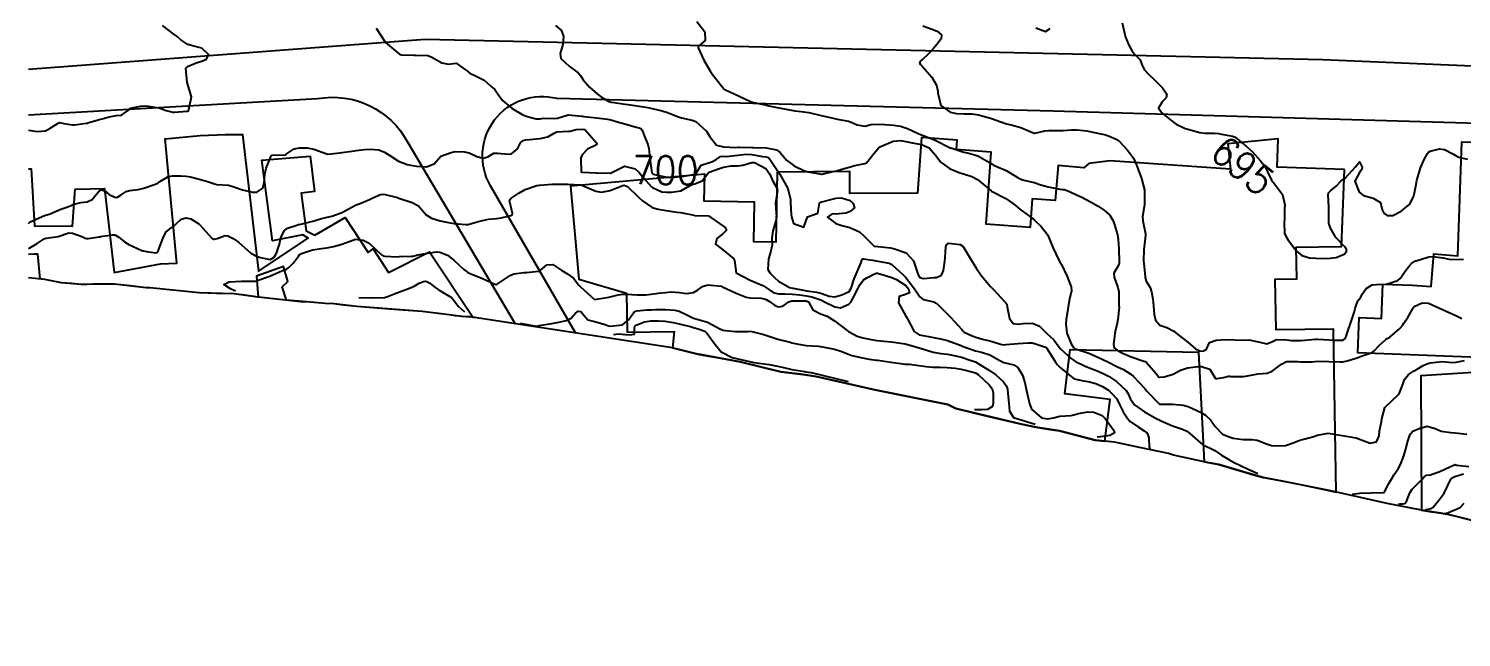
# Model space of a CAD drawing. Header units: metres. Extents: x 292545 to 299085, y 7450245 to 7463078.
# Drawn here: x 292544.9 to 292747.6, y 7462618 to 7462704.1 of the extents above; entities that cross this region are included whole.
import ezdxf
from ezdxf.enums import TextEntityAlignment as Align

# ---------------------------------------------------------------- set-up
doc = ezdxf.new("R2010")
doc.units = ezdxf.units.M
for name, color, linetype in [('Area', 45, 'Continuous'), ('Cotas', 45, 'Continuous'), ('Curvas de Nivel 1m', 11, 'Continuous'), ('Curvas de Nivel 5m', 15, 'Continuous'), ('Edificações', 30, 'Continuous'), ('Vias Primárias', 230, 'Continuous')]:
    doc.layers.add(name, color=color, linetype=linetype)
doc.styles.add('Style-STANDARD', font='STANDARD.shx')

msp = doc.modelspace()

# ---------------------------------------------------------------- linework, layer by layer
at = {"layer": 'Area'}
msp.add_polyline3d([(292754.71, 7462633.2, 711.73), (292745.64, 7462635.45, 708.89), (292742.02, 7462636.02, 703.5), (292737.17, 7462636.96, 708), (292729.18, 7462638.75, 699.64), (292722.35, 7462640.13, 700.46), (292719.62, 7462640.64, 700.14), (292716.82, 7462641.43, 699.45), (292713.35, 7462642.46, 698.95), (292711.27, 7462642.85, 698.11), (292706.9, 7462643.8, 699.1), (292706.22, 7462644.05, 698.98), (292702.36, 7462644.84, 700.06), (292698.58, 7462645.63, 700.88), (292695.85, 7462645.9, 704.27), (292690.79, 7462647.23, 702.47), (292687.44, 7462647.74, 707.35), (292685.39, 7462648.16, 707.38), (292676.12, 7462650.4, 703.45), (292675, 7462650.96, 703.41), (292664.63, 7462653.05, 705.95), (292656.33, 7462654.94, 708.48), (292654.51, 7462655.2, 706.16), (292651.37, 7462655.6, 704.91), (292645.61, 7462656.99, 704.96), (292639.99, 7462658.05, 704.49), (292639.77, 7462658.05, 704.53), (292636.03, 7462659, 706.42), (292607.39, 7462663.35, 702.32), (292606.14, 7462663.43, 704.01), (292604.42, 7462663.63, 704.78), (292600.57, 7462664.14, 705.06), (292591.33, 7462664.81, 706.19), (292587.72, 7462665.25, 705.94), (292587.36, 7462665.19, 705.8), (292584.27, 7462665.49, 705.56), (292583.78, 7462665.43, 705.62), (292577.02, 7462666.21, 704.76), (292573.95, 7462666.64, 704.91), (292569.04, 7462666.74, 705.94), (292562.53, 7462667.42, 701.21), (292561.52, 7462667.49, 704.28), (292557.05, 7462667.98, 701.67), (292554.04, 7462667.97, 704.79), (292552.34, 7462667.96, 704.61), (292549.56, 7462668.16, 701.7), (292547.19, 7462668.65, 701.63), (292544.9, 7462668.88, 701.95)], dxfattribs=at)
at = {"layer": 'Curvas de Nivel 1m', "flags": 128}
for points, elevation in [([(292544.9, 7462689.75), (292545.28, 7462689.72), (292546.09, 7462689.59), (292547.27, 7462689.69), (292547.96, 7462690.07), (292549.08, 7462690.74), (292549.2, 7462690.82), (292549.28, 7462690.84), (292549.9, 7462690.73), (292551.1, 7462690.54), (292551.28, 7462690.52), (292551.46, 7462690.53), (292552.69, 7462690.7), (292553.19, 7462690.78), (292553.28, 7462690.81), (292554.73, 7462691.24), (292555.29, 7462691.38), (292556.3, 7462691.66), (292557.3, 7462691.84), (292558.02, 7462691.91), (292559.04, 7462692.62), (292559.17, 7462692.77), (292559.32, 7462692.87), (292560.75, 7462693.18), (292561.32, 7462693.2), (292561.88, 7462693.15), (292563.32, 7462692.91), (292564.36, 7462692.56), (292565.31, 7462692.31), (292565.55, 7462692.3), (292567.31, 7462692.44), (292567.38, 7462692.45), (292567.5, 7462692.52), (292567.84, 7462694), (292567.96, 7462694.51), (292567.35, 7462696.52), (292567.13, 7462698.52), (292567.39, 7462698.77), (292568.61, 7462699.29), (292569.39, 7462699.52), (292570.07, 7462699.81), (292570.35, 7462700.49), (292569.42, 7462701.37), (292568.26, 7462701.67), (292567.42, 7462701.89), (292566.42, 7462702.54), (292565.93, 7462703.03), (292565.44, 7462703.36), (292563.84, 7462704.57)], 699), ([(292619.45, 7462704.58), (292620.28, 7462703.9), (292620.61, 7462703.07), (292620.52, 7462701.89), (292620.12, 7462700.61), (292620.21, 7462699.9), (292621.39, 7462698.84), (292622.67, 7462697.87), (292623, 7462697.49), (292623.36, 7462696.89), (292624.25, 7462695.85), (292625.34, 7462694.92), (292625.97, 7462694.46), (292627.01, 7462693.81), (292627.33, 7462693.73), (292627.43, 7462693.71), (292629.33, 7462693.45), (292629.73, 7462693.38), (292631.32, 7462693.15), (292632.53, 7462692.97), (292633.31, 7462692.81), (292634.53, 7462692.51), (292635.31, 7462692.28), (292636.72, 7462691.71), (292637.3, 7462691.51), (292638.81, 7462691.19), (292639.3, 7462690.99), (292640.83, 7462689.65), (292641.27, 7462688.91), (292642.25, 7462687.64), (292643.25, 7462687.42), (292644.98, 7462687.33), (292645.25, 7462687.35), (292645.48, 7462687.37), (292647.25, 7462687.34), (292647.5, 7462687.33), (292649.25, 7462687.29), (292650.71, 7462687), (292651.24, 7462686.62), (292652.16, 7462685.52), (292653.22, 7462684.71), (292654.69, 7462684.01), (292655.21, 7462683.87), (292657.12, 7462683.54), (292657.2, 7462683.54), (292658.73, 7462683.92), (292659.21, 7462684.04), (292660.31, 7462684.33), (292661.22, 7462684.6), (292661.84, 7462684.78), (292663.23, 7462685.05), (292663.47, 7462685.14), (292663.68, 7462685.39), (292664.36, 7462686.26), (292665.25, 7462687.37), (292667.26, 7462688.21), (292668.28, 7462688.31), (292669.26, 7462688.13), (292669.95, 7462688), (292671.26, 7462687.75), (292672.32, 7462687.28), (292673.24, 7462686.24), (292674.01, 7462685.26), (292675.22, 7462684.37), (292676.69, 7462683.74), (292677.21, 7462683.59), (292678.39, 7462683.21), (292679.2, 7462682.78), (292681.13, 7462681.18), (292681.18, 7462681.14), (292681.27, 7462681.09), (292683.17, 7462680.11), (292684.52, 7462679.14), (292685.15, 7462678.62), (292686.93, 7462677.32), (292687.13, 7462677.17), (292687.17, 7462677.14), (292687.21, 7462677.11), (292688.19, 7462676.16), (292689.03, 7462675.08), (292689.11, 7462674.92), (292689.89, 7462673.07), (292690.65, 7462671.49), (292690.89, 7462671.06), (292691.06, 7462670.75), (292691.88, 7462669.05), (292692.43, 7462667.63), (292692.46, 7462667.05), (292692.18, 7462665.87), (292692.06, 7462665.05), (292691.9, 7462664.13), (292691.71, 7462663.05), (292691.68, 7462662.33), (292691.84, 7462661.05), (292692.41, 7462659.56), (292692.75, 7462659.04), (292692.92, 7462658.89), (292693.18, 7462658.78), (292694.91, 7462658.21), (292696.22, 7462657.68), (292696.9, 7462657.35), (292697.62, 7462656.98), (292698.89, 7462656.36), (292699.82, 7462655.9), (292700.88, 7462655.25), (292701.25, 7462654.94), (292702.85, 7462653.21), (292703.1, 7462652.92), (292704.82, 7462651.09), (292704.95, 7462651.02), (292706.82, 7462651.02), (292708.3, 7462650.86), (292708.82, 7462650.75), (292708.98, 7462650.69), (292710.81, 7462649.84), (292711.45, 7462649.46), (292712.15, 7462648.81), (292712.79, 7462647.87), (292713.85, 7462646.79), (292714.77, 7462646.37), (292715.34, 7462646.2), (292716.77, 7462646), (292718.05, 7462646.03), (292718.76, 7462645.93), (292720.09, 7462645.39), (292720.76, 7462645.16), (292721.16, 7462645.11), (292722.76, 7462645.17), (292723.87, 7462645.56), (292724.77, 7462645.91), (292725.34, 7462646.08), (292726.77, 7462646.46), (292727.31, 7462646.63), (292728.78, 7462646.9), (292730.77, 7462646.59), (292732.77, 7462646.27), (292734, 7462645.78), (292734.76, 7462645.51), (292735.63, 7462645.67), (292736, 7462646.53), (292736.08, 7462647.23), (292736.34, 7462648.52), (292736.4, 7462648.92), (292736.82, 7462650.52), (292738.84, 7462652.49), (292739.43, 7462653.92), (292739.62, 7462654.48), (292740.15, 7462655.21), (292740.88, 7462655.7), (292741.39, 7462655.96), (292742.23, 7462656.46), (292742.66, 7462656.69), (292742.9, 7462656.75), (292743.3, 7462656.85), (292744.9, 7462657.03), (292746.38, 7462656.92), (292746.9, 7462656.94), (292748.08, 7462657.21)], 698), ([(292639.47, 7462705.14), (292640.61, 7462703.66), (292640.62, 7462702.47), (292639.71, 7462701.67), (292639.66, 7462701.43), (292640.47, 7462699.66), (292641.38, 7462698.09), (292641.69, 7462697.65), (292642.43, 7462696.7), (292643.27, 7462695.63), (292643.35, 7462695.55), (292643.52, 7462695.46), (292645.34, 7462694.63), (292647.06, 7462693.85), (292647.33, 7462693.75), (292647.95, 7462693.57), (292649.12, 7462693.35), (292649.32, 7462693.3), (292649.64, 7462693.22), (292651.32, 7462692.88), (292652.1, 7462692.73), (292653.31, 7462692.51), (292654.22, 7462692.4), (292655.31, 7462692.27), (292656.87, 7462691.9), (292657.31, 7462691.78), (292658.75, 7462691.45), (292659.3, 7462691.33), (292660.91, 7462691.03), (292661.3, 7462690.9), (292662.17, 7462690.52), (292663.29, 7462690.36), (292664.1, 7462690.57), (292665.29, 7462690.64), (292666.07, 7462690.58), (292667.29, 7462690.5), (292668.26, 7462690.35), (292669.28, 7462690.03), (292670.76, 7462689.3), (292671.13, 7462689.15), (292671.27, 7462689.11), (292671.53, 7462689.03), (292673.26, 7462688.31), (292675.2, 7462687.3), (292675.25, 7462687.28), (292675.28, 7462687.28), (292675.39, 7462687.25), (292676.8, 7462686.78), (292677.25, 7462686.66), (292677.93, 7462686.53), (292679.24, 7462686.13), (292680.88, 7462685.18), (292681.23, 7462684.94), (292681.66, 7462684.74), (292683.22, 7462684.08), (292684.81, 7462683.13), (292685.2, 7462682.91), (292685.56, 7462682.76), (292687.2, 7462682.35), (292688.16, 7462682.06), (292689.19, 7462681.76), (292690.83, 7462681.42), (292691.19, 7462681.4), (292691.49, 7462681.36), (292692.29, 7462681.05), (292693.18, 7462680.64), (292693.92, 7462680.28), (292695.16, 7462679.64), (292696.25, 7462679), (292697.15, 7462678.42), (292697.91, 7462677.75), (292698.36, 7462676.97), (292698.56, 7462676.4), (292698.99, 7462674.96), (292699.1, 7462674.3), (292699.19, 7462672.97), (292699.23, 7462671.13), (292699.21, 7462670.97), (292699.19, 7462670.84), (292699.06, 7462670.48), (292698.48, 7462669.53), (292698.5, 7462668.98), (292699.02, 7462667.53), (292699.14, 7462667.09), (292699.16, 7462666.97), (292699.19, 7462665.16), (292699.2, 7462664.97), (292699.21, 7462664.75), (292699.06, 7462662.97), (292698.96, 7462662.47), (292698.64, 7462661.28), (292698.59, 7462660.97), (292698.43, 7462659.48), (292698.54, 7462658.97), (292698.92, 7462658.65), (292699.59, 7462658.28), (292700.9, 7462657.69), (292702.71, 7462657.1), (292702.89, 7462657.04), (292703.11, 7462656.92), (292704.45, 7462655.33), (292704.8, 7462654.9), (292704.87, 7462654.84), (292704.94, 7462654.83), (292705.59, 7462654.89), (292706.88, 7462655.25), (292707.91, 7462655.83), (292708.89, 7462656.17), (292710.41, 7462656.35), (292710.89, 7462656.36), (292712.05, 7462655.98), (292712.77, 7462654.8), (292712.87, 7462654.66), (292713.04, 7462654.62), (292714, 7462654.79), (292714.69, 7462654.96), (292714.87, 7462654.96), (292715.03, 7462654.94), (292716.87, 7462654.93), (292718.4, 7462655.21), (292718.88, 7462655.3), (292720.18, 7462655.42), (292720.88, 7462655.66), (292722.22, 7462656.69), (292722.9, 7462657.04), (292724.5, 7462657.06), (292724.9, 7462657.02), (292726.54, 7462657), (292726.9, 7462657.04), (292727.35, 7462657.08), (292728.9, 7462657.05), (292730.51, 7462656.98), (292730.9, 7462657.01), (292731.47, 7462657.15), (292732.9, 7462657.59), (292733.63, 7462657.83), (292734.91, 7462658.28), (292735.09, 7462658.36), (292735.3, 7462658.54), (292736.08, 7462659.38), (292736.94, 7462660.15), (292737.16, 7462660.29), (292737.51, 7462660.51), (292738.96, 7462661.73), (292739.3, 7462662.15), (292739.53, 7462662.48), (292740.1, 7462663.35), (292740.74, 7462664.47), (292740.83, 7462664.63), (292740.99, 7462664.82), (292742.1, 7462665.35), (292743, 7462665.3), (292744.98, 7462664.42), (292746.97, 7462663.51), (292747.73, 7462663.15)], 697), ([(292671.46, 7462704.55), (292672.62, 7462704.11), (292673.45, 7462703.76), (292674.08, 7462703.26), (292674.03, 7462702.68), (292673.43, 7462701.88), (292673.15, 7462701.55), (292672.91, 7462701.28), (292672.19, 7462700.51), (292671.4, 7462699.79), (292671.13, 7462699.56), (292670.98, 7462699.3), (292671.13, 7462699.04), (292671.39, 7462698.79), (292672.72, 7462697.28), (292673.36, 7462696.12), (292673.58, 7462695.27), (292673.58, 7462695.04), (292673.99, 7462693.26), (292675.31, 7462692.33), (292676.2, 7462692.13), (292677.31, 7462692.1), (292678.43, 7462692.09), (292679.31, 7462691.94), (292681.02, 7462691.47), (292681.31, 7462691.39), (292681.46, 7462691.34), (292681.82, 7462691.17), (292683.3, 7462690.65), (292683.93, 7462690.51), (292685.29, 7462690.14), (292686.97, 7462689.42), (292687.28, 7462689.35), (292688.71, 7462689.66), (292689.28, 7462689.72), (292690.64, 7462689.71), (292691.28, 7462689.71), (292692.5, 7462689.82), (292693.28, 7462689.81), (292694.64, 7462689.66), (292695.28, 7462689.55), (292697.1, 7462689.17), (292697.27, 7462689.12), (292697.71, 7462688.98), (292698.79, 7462688.49), (292699.26, 7462688.15), (292700.4, 7462686.95), (292701.24, 7462685.81), (292701.65, 7462684.94), (292701.92, 7462684.23), (292702.4, 7462682.93), (292702.8, 7462681.31), (292702.82, 7462680.92), (292702.8, 7462679.28), (292702.77, 7462678.92), (292702.53, 7462677.54), (292702.57, 7462676.93), (292702.93, 7462675.11), (292702.94, 7462674.92), (292702.74, 7462673.27), (292702.71, 7462672.92), (292702.69, 7462671.3), (292702.71, 7462670.92), (292702.91, 7462669.05), (292702.92, 7462668.92), (292703.03, 7462668.42), (292703.61, 7462667.5), (292703.8, 7462666.91), (292703.97, 7462665.87), (292704.07, 7462664.91), (292704.19, 7462663.69), (292704.38, 7462662.91), (292704.96, 7462662.18), (292705.95, 7462661.88), (292706.95, 7462661.35), (292707.53, 7462660.86), (292708.93, 7462659.8), (292710.03, 7462658.83), (292710.65, 7462658.56), (292710.91, 7462658.53), (292711.16, 7462658.56), (292711.59, 7462658.81), (292711.99, 7462659.75), (292712.93, 7462660.08), (292713.61, 7462660.12), (292714.93, 7462660.16), (292715.58, 7462660.12), (292716.93, 7462660.08), (292717.58, 7462660.1), (292718.93, 7462659.84), (292720.1, 7462659.54), (292720.93, 7462659.86), (292721.47, 7462660.16), (292722.93, 7462660.13), (292723.59, 7462660.02), (292724.93, 7462660.01), (292725.51, 7462660.08), (292726.94, 7462660.19), (292727.36, 7462660.21), (292728.94, 7462660.13), (292729.49, 7462660.05), (292730.94, 7462660.07), (292731.22, 7462660.3), (292731.36, 7462660.58), (292731.55, 7462661.18), (292732.02, 7462662.57), (292732.53, 7462664.12), (292732.64, 7462664.57), (292732.7, 7462664.85), (292733, 7462665.65), (292733.41, 7462666.15), (292733.6, 7462666.55), (292734.18, 7462667.39), (292735.03, 7462667.89), (292735.62, 7462667.94), (292737.03, 7462667.97), (292738.65, 7462668.5), (292739.04, 7462668.86), (292739.7, 7462669.83), (292740.23, 7462670.48), (292740.61, 7462670.92), (292741.06, 7462671.24), (292742.01, 7462671.51), (292743.07, 7462671.86), (292743.59, 7462671.92), (292745.07, 7462671.7), (292745.94, 7462671.54), (292747.07, 7462671.47), (292747.94, 7462671.52)], 696), ([(292594.06, 7462704.21), (292595.42, 7462702.19), (292597.41, 7462700.49), (292597.65, 7462700.41), (292599.41, 7462700.37), (292599.64, 7462700.38), (292601.41, 7462700.34), (292601.97, 7462700.11), (292603.39, 7462699.29), (292604.34, 7462699.13), (292605.39, 7462699.23), (292607.05, 7462698.05), (292607.37, 7462697.81), (292607.84, 7462697.58), (292609.36, 7462696.86), (292609.79, 7462696.46), (292610.32, 7462696.02), (292610.89, 7462695.54), (292611.34, 7462694.84), (292611.95, 7462693.99), (292613.32, 7462692.86), (292614.82, 7462691.96), (292615.3, 7462691.76), (292616.71, 7462691.36), (292617.3, 7462691.39), (292617.77, 7462691.45), (292619.3, 7462691.42), (292619.75, 7462691.45), (292621.13, 7462691.89), (292621.25, 7462691.94), (292621.3, 7462691.95), (292621.78, 7462691.88), (292623.18, 7462691.74), (292623.3, 7462691.73), (292623.45, 7462691.71), (292625.3, 7462691.53), (292626.82, 7462691.34), (292627.3, 7462691.23), (292628.38, 7462690.89), (292629.29, 7462690.65), (292630.86, 7462690.2), (292631.29, 7462690.09), (292631.52, 7462690), (292631.72, 7462689.76), (292632.02, 7462689.01), (292632.53, 7462687.75), (292632.68, 7462687.18), (292632.83, 7462685.75), (292632.87, 7462685.38), (292633.11, 7462683.74), (292633.21, 7462683.59), (292633.47, 7462683.48), (292635.2, 7462683.13), (292635.84, 7462683.08), (292637.21, 7462683.21), (292637.62, 7462683.28), (292639.21, 7462683.53), (292639.31, 7462683.57), (292639.38, 7462683.67), (292640.05, 7462684.83), (292641.23, 7462685.21), (292641.58, 7462685.29), (292642.18, 7462685.64), (292642.83, 7462686.04), (292643.24, 7462686.08), (292643.68, 7462686.07), (292645.24, 7462686.22), (292646.45, 7462686.38), (292647.24, 7462686.35), (292648.74, 7462686.07), (292649.24, 7462686.01), (292649.59, 7462685.9), (292649.89, 7462685.55), (292651.2, 7462683.53), (292652.36, 7462681.52), (292652.73, 7462679.96), (292652.72, 7462679.51), (292652.83, 7462677.83), (292652.87, 7462677.51), (292653.12, 7462676.56), (292654.58, 7462676.04), (292655.13, 7462677.49), (292656.56, 7462678.05), (292656.83, 7462679.46), (292657.03, 7462679.59), (292657.16, 7462679.63), (292658.59, 7462680.02), (292659.17, 7462680.15), (292659.95, 7462680.21), (292661.17, 7462679.8), (292661.6, 7462679.41), (292661.76, 7462678.8), (292661.15, 7462678.29), (292660.53, 7462678.03), (292659.14, 7462677.91), (292658.63, 7462677.95), (292657.93, 7462677.45), (292659.12, 7462676.58), (292659.99, 7462676.29), (292661.12, 7462675.99), (292662.46, 7462675.4), (292663.1, 7462674.81), (292664.54, 7462673.38), (292665.08, 7462673.3), (292666.87, 7462673.14), (292667.08, 7462673.09), (292667.41, 7462673), (292669.07, 7462672.41), (292670.13, 7462671.31), (292670.64, 7462669.71), (292670.77, 7462669.3), (292671.04, 7462668.94), (292671.54, 7462668.79), (292673.04, 7462668.91), (292673.37, 7462668.94), (292674.07, 7462669.26), (292674.38, 7462669.92), (292674.56, 7462671.26), (292674.6, 7462671.72), (292674.71, 7462673.25), (292674.8, 7462673.54), (292675.09, 7462673.81), (292676.72, 7462673.61), (292677.08, 7462673.37), (292677.19, 7462673.23), (292677.89, 7462672.04), (292678.42, 7462671.21), (292678.66, 7462670.81), (292679.05, 7462670.2), (292679.73, 7462669.19), (292681.02, 7462667.67), (292681.5, 7462667.18), (292683, 7462665.53), (292683.18, 7462665.35), (292683.32, 7462665.16), (292683.36, 7462664.78), (292683.69, 7462663.15), (292684.24, 7462662.43), (292684.95, 7462662.32), (292685.65, 7462662.43), (292686.96, 7462662.47), (292687.93, 7462662.07), (292688.89, 7462661.08), (292688.93, 7462661.06), (292688.94, 7462661.06), (292689.96, 7462660.1), (292690.73, 7462659.06), (292690.92, 7462658.82), (292692.45, 7462657.49), (292692.89, 7462657.15), (292693.05, 7462657.04), (292694.3, 7462656.43), (292694.88, 7462656.21), (292696.13, 7462655.75), (292696.88, 7462655.41), (292697.72, 7462654.98), (292698.86, 7462654.23), (292700.23, 7462652.95), (292700.47, 7462652.58), (292700.83, 7462651.72), (292701.41, 7462650.93), (292702.81, 7462649.91), (292704.66, 7462648.9), (292704.8, 7462648.83), (292704.93, 7462648.77), (292706.79, 7462647.97), (292708.17, 7462647.47), (292708.78, 7462647.2), (292709.22, 7462646.85), (292710.76, 7462645.48), (292711.16, 7462645.23), (292712.08, 7462644.81), (292712.75, 7462644.44), (292713.72, 7462643.81), (292714.73, 7462643.18), (292715.48, 7462642.77), (292717.49, 7462641.82), (292718.86, 7462641.19)], 699), ([(292544.9, 7462673.03), (292545.08, 7462673.12), (292546.13, 7462673.73), (292547.1, 7462674.38), (292547.37, 7462674.49), (292549.1, 7462674.74), (292550.6, 7462675.23), (292551.1, 7462675.22), (292552.59, 7462674.7), (292552.91, 7462674.51), (292553.09, 7462674.45), (292553.33, 7462674.44), (292554.86, 7462674.67), (292555.06, 7462674.7), (292555.09, 7462674.71), (292556.78, 7462674.97), (292557.1, 7462674.95), (292557.68, 7462674.64), (292558.45, 7462673.99), (292559.08, 7462673.6), (292560.91, 7462672.77), (292561.07, 7462672.7), (292561.16, 7462672.68), (292561.6, 7462672.59), (292562.92, 7462672.43), (292563.07, 7462672.45), (292563.14, 7462672.5), (292563.19, 7462672.57), (292563.72, 7462673.93), (292563.92, 7462674.56), (292564.32, 7462675.34), (292565.11, 7462675.99), (292565.47, 7462676.19), (292565.77, 7462676.54), (292566.47, 7462677.19), (292567.13, 7462677.38), (292567.85, 7462677.24), (292568.99, 7462676.5), (292569.12, 7462676.37), (292570.81, 7462674.48), (292571.09, 7462674.37), (292571.2, 7462674.37), (292571.59, 7462674.47), (292572.71, 7462674.85), (292573.1, 7462674.84), (292573.83, 7462674.45), (292574.58, 7462673.93), (292575.08, 7462673.49), (292576.3, 7462672.42), (292577.07, 7462672.01), (292577.69, 7462671.78), (292579.06, 7462671.49), (292579.66, 7462671.79), (292579.96, 7462672.38), (292580.38, 7462673.66), (292580.56, 7462674.37), (292580.67, 7462674.79), (292581.11, 7462675.58), (292581.54, 7462675.93), (292582.85, 7462676.34), (292583.06, 7462676.41), (292583.12, 7462676.42), (292583.23, 7462676.45), (292585.13, 7462676.92), (292586.2, 7462677.23), (292587.13, 7462677.45), (292587.81, 7462677.61), (292589.14, 7462678.06), (292589.5, 7462678.26), (292591.15, 7462679.17), (292591.93, 7462679.46), (292593.16, 7462679.97), (292593.63, 7462680.21), (292594.68, 7462680.69), (292595.17, 7462680.71), (292597.11, 7462680.23), (292597.16, 7462680.21), (292597.3, 7462680.17), (292599.16, 7462679.55), (292600.08, 7462679.06), (292600.85, 7462678.12), (292601.14, 7462677.78), (292601.92, 7462677.32), (292603.13, 7462676.93), (292604.55, 7462676.65), (292605.12, 7462676.58), (292606.76, 7462676.42), (292607.12, 7462676.45), (292608.36, 7462676.8), (292609.13, 7462676.99), (292610, 7462677.16), (292611.13, 7462677.27), (292611.77, 7462677.36), (292613.14, 7462677.68), (292613.31, 7462677.81), (292613.36, 7462677.98), (292613.15, 7462679.02), (292612.94, 7462679.76), (292613.05, 7462679.98), (292613.16, 7462680.09), (292614.28, 7462680.86), (292615.18, 7462681.4), (292616.8, 7462681.94), (292617.14, 7462681.98), (292617.18, 7462681.98), (292618.97, 7462682.13), (292619.19, 7462682.14), (292620.95, 7462682.13), (292621.19, 7462682.12), (292623.02, 7462682.03), (292623.18, 7462681.99), (292623.52, 7462681.86), (292625.18, 7462681.14), (292625.99, 7462681.02), (292627.18, 7462681.26), (292628.61, 7462681.8), (292629.01, 7462681.96), (292629.19, 7462681.98), (292629.66, 7462681.79), (292631.17, 7462680.35), (292631.75, 7462679.76), (292633.15, 7462678.82), (292633.99, 7462678.58), (292635.14, 7462678.42), (292636.65, 7462678.19), (292637.14, 7462678.12), (292639.07, 7462677.74), (292639.13, 7462677.72), (292641.13, 7462677.65), (292643.12, 7462676.26), (292643.49, 7462676), (292643.67, 7462675.62), (292643.11, 7462675.06), (292642.28, 7462674.46), (292642.11, 7462673.64), (292643.08, 7462672.9), (292644.66, 7462671.61), (292644.8, 7462671.35), (292645.04, 7462669.6), (292647.03, 7462668.55), (292648.79, 7462667.8), (292649.02, 7462667.69), (292649.1, 7462667.64), (292649.19, 7462667.56), (292650.28, 7462666.81), (292651, 7462666.61), (292651.92, 7462666.6), (292653, 7462666.57), (292654.04, 7462666.46), (292655, 7462666.33), (292655.71, 7462666.19), (292657, 7462665.77), (292657.64, 7462665.45), (292658.99, 7462664.77), (292659.77, 7462664.65), (292660.99, 7462665.14), (292661.26, 7462665.42), (292661.55, 7462665.97), (292662.3, 7462667.4), (292662.54, 7462667.88), (292663.03, 7462668.6), (292663.52, 7462668.9), (292664.52, 7462669.38), (292664.89, 7462669.53), (292665.04, 7462669.53), (292665.18, 7462669.5), (292665.68, 7462669.36), (292667.04, 7462668.95), (292667.7, 7462668.67), (292669.02, 7462667.8), (292669.43, 7462667.32), (292669.57, 7462666.75), (292669, 7462666.52), (292668.1, 7462666.23), (292668.02, 7462665.33), (292668.98, 7462663.56), (292669.14, 7462663.32), (292669.32, 7462662.97), (292670.23, 7462661.31), (292670.94, 7462660.84), (292672.23, 7462660.57), (292672.93, 7462660.44), (292673.93, 7462660.26), (292674.93, 7462660.03), (292676.85, 7462659.3), (292676.92, 7462659.27), (292676.95, 7462659.26), (292677.03, 7462659.23), (292678.91, 7462658.58), (292679.73, 7462658.37), (292680.91, 7462658), (292682.35, 7462657.17), (292682.89, 7462656.91), (292684.31, 7462656.56), (292684.88, 7462656.18), (292685.54, 7462655.12), (292685.89, 7462654.09), (292686.08, 7462653.12), (292686.44, 7462651.5), (292686.53, 7462651.11), (292686.81, 7462650.29), (292688.23, 7462649.1), (292689.07, 7462648.95), (292689.91, 7462649.07), (292690.81, 7462649.3), (292692.42, 7462649.43), (292692.81, 7462649.5), (292693.48, 7462649.7), (292694.81, 7462649.95), (292695.66, 7462649.86), (292696.81, 7462649.39), (292697.23, 7462648.99), (292698.53, 7462647.22), (292698.55, 7462646.97), (292697.89, 7462646.6), (292696.97, 7462646.44), (292696.1, 7462646.33)], 701), ([(292574.18, 7462667.01), (292573.49, 7462667.33), (292572.53, 7462667.96), (292573.27, 7462668.33), (292575.02, 7462668.43), (292577.02, 7462668.41), (292578.49, 7462668.94), (292579.03, 7462669.11), (292580.42, 7462669.75), (292581.04, 7462670), (292581.33, 7462670.07), (292581.73, 7462670.35), (292582.38, 7462671.02), (292583.07, 7462671.96), (292583.24, 7462672.17), (292583.53, 7462672.33), (292585.08, 7462672.83), (292586.34, 7462673.04), (292587.08, 7462673.13), (292588.06, 7462673.3), (292589.09, 7462673.58), (292590.9, 7462674.24), (292591.02, 7462674.32), (292591.09, 7462674.36), (292592.22, 7462674.23), (292593.09, 7462673.78), (292594.78, 7462672.2), (292595.07, 7462672), (292595.31, 7462671.95), (292597.07, 7462671.87), (292597.35, 7462671.88), (292599.07, 7462671.94), (292599.26, 7462671.96), (292599.98, 7462672.14), (292601.08, 7462672.34), (292602.62, 7462672.56), (292603.08, 7462672.53), (292604.16, 7462672.09), (292605.06, 7462671.4), (292606.51, 7462670.06), (292606.8, 7462669.81), (292607.04, 7462669.65), (292607.73, 7462669.35), (292609.03, 7462668.84), (292610.88, 7462668.01), (292611.02, 7462667.96), (292611.08, 7462667.95), (292611.19, 7462668.01), (292613.04, 7462669.23), (292613.56, 7462669.45), (292615.04, 7462669.64), (292615.34, 7462669.66), (292617.04, 7462669.82), (292617.28, 7462669.94), (292618.25, 7462670.73), (292619.06, 7462670.75), (292620.37, 7462669.9), (292621.04, 7462669.49), (292621.99, 7462668.83), (292622.78, 7462667.86), (292623.02, 7462667.59), (292624.99, 7462665.84), (292626.74, 7462666.08), (292627, 7462666.13), (292628.34, 7462666.46), (292629, 7462666.56), (292630.24, 7462666.54), (292631, 7462666.47), (292632.26, 7462666.5), (292633.01, 7462666.59), (292634.02, 7462666.72), (292635.01, 7462666.82), (292635.84, 7462666.88), (292637.01, 7462666.83), (292638, 7462666.69), (292639.01, 7462666.81), (292639.54, 7462667.15), (292640.26, 7462667.66), (292641.03, 7462667.88), (292642.97, 7462667.69), (292643.02, 7462667.66), (292643.04, 7462667.65), (292643.09, 7462667.63), (292645.01, 7462666.72), (292646.43, 7462666.16), (292647, 7462666.04), (292648.56, 7462666.01), (292649, 7462665.91), (292649.25, 7462665.81), (292649.75, 7462665.55), (292650.46, 7462665.01), (292650.99, 7462664.77), (292651.65, 7462664.86), (292652.5, 7462665.51), (292652.88, 7462665.63), (292652.99, 7462665.64), (292654.88, 7462665.61), (292654.99, 7462665.6), (292655.08, 7462665.58), (292655.25, 7462665.49), (292655.88, 7462664.38), (292656.98, 7462663.8), (292657.91, 7462663.45), (292658.96, 7462662.8), (292660.75, 7462661.42), (292660.94, 7462661.29), (292662.17, 7462660.64), (292662.93, 7462660.38), (292664.15, 7462660.16), (292664.93, 7462660.04), (292666.42, 7462659.86), (292666.93, 7462659.82), (292667.36, 7462659.77), (292668.93, 7462659.55), (292669.81, 7462659.31), (292670.92, 7462658.98), (292671.38, 7462658.83), (292672.91, 7462658.36), (292674, 7462658.17), (292674.91, 7462658.07), (292676.32, 7462657.81), (292676.9, 7462657.66), (292678.3, 7462657.21), (292678.76, 7462657.07), (292678.89, 7462657), (292679.41, 7462656.67), (292680.88, 7462655.79), (292681.75, 7462655.17), (292682.86, 7462654.16), (292683.29, 7462653.58), (292683.41, 7462653.15), (292683.47, 7462652.53), (292683.59, 7462651.15), (292683.7, 7462650.03), (292684.29, 7462649.14), (292687.32, 7462648.2)], 702), ([(292591.65, 7462666.1), (292593.6, 7462666.06), (292595.26, 7462666.11), (292595.59, 7462666.19), (292597.01, 7462666.74), (292598.04, 7462667.13), (292599.02, 7462667.52), (292599.44, 7462667.72), (292600.15, 7462668.14), (292600.78, 7462668.38), (292601.03, 7462668.4), (292601.25, 7462668.35), (292601.69, 7462668.12), (292602.42, 7462667.52), (292603.01, 7462667.13), (292604.76, 7462666.08), (292605, 7462665.81), (292605.74, 7462664.82), (292606.57, 7462664.06)], 703), ([(292614.46, 7462662.47), (292616.42, 7462662.08), (292616.68, 7462662.04), (292616.77, 7462662.03), (292616.85, 7462662.05), (292616.95, 7462662.09), (292617.15, 7462662.13), (292618.96, 7462662.42), (292620.18, 7462662.68), (292620.96, 7462662.84), (292621.67, 7462663.18), (292622.31, 7462663.88), (292622.68, 7462664.17), (292622.98, 7462664.13), (292623.13, 7462664.02), (292623.25, 7462663.87), (292624.05, 7462662.94), (292624.96, 7462662.71), (292626.51, 7462662.27), (292626.96, 7462662.1), (292627.18, 7462662.04), (292628.96, 7462662.25), (292629.81, 7462662.94), (292630.4, 7462663.78), (292630.64, 7462664.11), (292630.98, 7462664.23), (292632.39, 7462664.34), (292632.98, 7462664.37), (292633.63, 7462664.39), (292634.98, 7462664.39), (292636.35, 7462664.33), (292636.98, 7462664.19), (292637.94, 7462663.69), (292638.97, 7462663.18), (292639.64, 7462662.99), (292640.96, 7462662.63), (292642.83, 7462661.63), (292642.94, 7462661.56), (292643.07, 7462661.5), (292644.94, 7462661.27), (292646.67, 7462661.31), (292646.94, 7462661.32), (292647.23, 7462661.28), (292648.94, 7462660.88), (292649.93, 7462660.55), (292650.93, 7462660.21), (292652.68, 7462659.76), (292652.92, 7462659.7), (292653.84, 7462659.5), (292654.92, 7462659.33), (292656.66, 7462659.2), (292656.92, 7462659.18), (292657.26, 7462659.12), (292658.92, 7462658.78), (292659.83, 7462658.51), (292660.91, 7462658.09), (292661.41, 7462657.92), (292662.9, 7462657.55), (292663.86, 7462657.38), (292664.9, 7462657.24), (292665.05, 7462657.22), (292666.89, 7462656.94), (292668.31, 7462656.75), (292668.89, 7462656.69), (292669.55, 7462656.65), (292670.88, 7462656.5), (292671.92, 7462656.32), (292672.88, 7462656.26), (292673.91, 7462656.23), (292674.88, 7462656.18), (292676.03, 7462656.09), (292676.88, 7462655.95), (292677.47, 7462655.82), (292678.88, 7462655.44), (292679.28, 7462655.2), (292680.86, 7462653.68), (292681.24, 7462653.18), (292681.39, 7462652.63), (292681.4, 7462651.17), (292681.3, 7462650.7), (292680.61, 7462650.28), (292679.78, 7462650.2), (292678.77, 7462650.21)], 703), ([(292627.69, 7462660.86), (292628.39, 7462660.94), (292629.88, 7462660.81), (292630.64, 7462660.92), (292630.63, 7462661.77), (292630.7, 7462662.03), (292630.96, 7462662.25), (292632.07, 7462662.65), (292632.96, 7462662.78), (292634.05, 7462662.82), (292634.96, 7462662.77), (292636.11, 7462662.55), (292636.95, 7462662.37), (292638.69, 7462661.94), (292638.95, 7462661.87), (292639.65, 7462661.67), (292640.6, 7462661.32), (292640.94, 7462661.02), (292641.9, 7462659.64), (292642.91, 7462658.41), (292644.48, 7462657.61), (292647.53, 7462656.92), (292649.7, 7462656.61), (292651.34, 7462656.3), (292652.35, 7462656.05), (292652.88, 7462655.93), (292654.74, 7462655.62), (292654.87, 7462655.6), (292655.63, 7462655.48), (292660.86, 7462654.22)], 704), ([(292732.19, 7462638.27), (292733.29, 7462638.41), (292734.88, 7462638.47), (292736.7, 7462638.51), (292736.72, 7462638.52), (292737.41, 7462639.8), (292737.8, 7462640.51), (292738.16, 7462641.06), (292738.72, 7462641.85), (292739.06, 7462642.49), (292739.51, 7462643.72), (292739.73, 7462644.49), (292740.08, 7462645.8), (292740.29, 7462646.47), (292740.44, 7462646.81), (292740.78, 7462647.17), (292741.67, 7462647.57), (292742.79, 7462647.88), (292743.93, 7462647.58), (292744.78, 7462647.17), (292746.18, 7462647.01), (292746.78, 7462646.94), (292748.41, 7462646.75)], 699), ([(292742.55, 7462636.07), (292743.34, 7462636.27), (292743.65, 7462636.44), (292744.67, 7462637.65), (292745.21, 7462638.41), (292745.69, 7462639.41), (292746.17, 7462640.41), (292746.46, 7462640.65), (292746.71, 7462640.78), (292747.93, 7462641.17)], 701), ([(292745.23, 7462635.5), (292745.72, 7462635.64), (292746.24, 7462635.88), (292747.05, 7462636.2), (292747.47, 7462636.39), (292748.05, 7462636.99)], 702)]:
    msp.add_lwpolyline(points, dxfattribs=dict(at, elevation=elevation))
at = {"layer": 'Curvas de Nivel 5m', "flags": 128}
for points, elevation in [([(292699.63, 7462704.96), (292699.97, 7462703.48), (292700.12, 7462702.95), (292700.59, 7462701.78), (292701.08, 7462700.94), (292701.41, 7462700.53), (292702.19, 7462699.71), (292702.49, 7462698.92), (292702.8, 7462698.33), (292703.38, 7462697.71), (292704.22, 7462696.9), (292705.36, 7462695.78), (292705.98, 7462694.88), (292705.87, 7462694.36), (292705.33, 7462693.8), (292704.77, 7462692.9), (292705.31, 7462692.18), (292706.95, 7462690.87), (292707.29, 7462690.62), (292708.48, 7462690.05), (292709.28, 7462689.8), (292710.66, 7462689.45), (292711.28, 7462689.36), (292712.73, 7462689.35), (292713.28, 7462689.3), (292713.71, 7462689.23), (292715.27, 7462688.92), (292715.62, 7462688.77), (292717.26, 7462687.46), (292718.03, 7462686.74), (292719.23, 7462685.43), (292719.78, 7462684.72), (292720.27, 7462683.77), (292720.79, 7462682.71), (292721.2, 7462682.19), (292722.34, 7462680.69), (292722.65, 7462679.2), (292722.64, 7462678.69), (292722.62, 7462677.2), (292722.59, 7462676.69), (292722.62, 7462675.18), (292722.85, 7462674.68), (292723.1, 7462674.3), (292724.31, 7462672.67), (292725.08, 7462672.05), (292726.16, 7462671.73), (292727.07, 7462671.65), (292728.05, 7462671.64), (292729.07, 7462671.66), (292729.94, 7462671.74), (292731.08, 7462672.21), (292731.38, 7462672.59), (292731.38, 7462672.88), (292731.09, 7462673.3), (292729.87, 7462674.6), (292729.12, 7462675.9), (292728.91, 7462676.61), (292728.88, 7462676.87), (292728.89, 7462678.61), (292728.88, 7462678.89), (292728.8, 7462680.61), (292728.86, 7462680.93), (292729.18, 7462681.26), (292729.95, 7462681.84), (292730.62, 7462682.6), (292730.98, 7462682.82), (292731.21, 7462682.97), (292732.65, 7462684.57), (292733.23, 7462685.31), (292733.6, 7462684.56), (292733.57, 7462684.21), (292733.22, 7462683.77), (292732.58, 7462682.57), (292733.18, 7462681.02), (292733.8, 7462680.55), (292735.17, 7462680.13), (292736.2, 7462679.56), (292736.43, 7462678.52), (292736.67, 7462678.03), (292737.15, 7462677.72), (292737.95, 7462677.69), (292739.15, 7462678.32), (292739.25, 7462678.39), (292739.39, 7462678.49), (292740.35, 7462679.29), (292740.93, 7462680.47), (292740.98, 7462680.67), (292741.19, 7462681.85), (292741.28, 7462682.39), (292741.31, 7462682.47), (292741.37, 7462682.64), (292741.87, 7462684.46), (292742.39, 7462685.61), (292742.84, 7462686.45), (292743.01, 7462686.68), (292743.25, 7462686.82), (292744.54, 7462687.14), (292745.25, 7462687.04), (292746.45, 7462686.41), (292747.24, 7462685.96), (292748.5, 7462685.65)], 695), ([(292687.45, 7462704.27), (292688.79, 7462703.74), (292689.45, 7462704.14)], 695), ([(292544.9, 7462676.57), (292545.12, 7462676.79), (292547.13, 7462677.69), (292547.93, 7462677.95), (292549.14, 7462678.46), (292549.33, 7462678.55), (292549.9, 7462678.73), (292550.81, 7462679.07), (292551.15, 7462679.24), (292552.31, 7462679.55), (292553.16, 7462679.62), (292553.88, 7462679.97), (292554.48, 7462680.68), (292554.78, 7462681.07), (292555.18, 7462681.33), (292555.68, 7462681.17), (292556.31, 7462680.65), (292557.17, 7462680.27), (292557.49, 7462680.31), (292557.98, 7462680.63), (292558.7, 7462681.11), (292559.18, 7462681.24), (292560.41, 7462681.38), (292561.18, 7462681.56), (292562.72, 7462682.11), (292563.19, 7462682.29), (292563.35, 7462682.41), (292563.55, 7462682.57), (292564.58, 7462683.18), (292565.2, 7462683.32), (292566.44, 7462683.3), (292567.2, 7462683.25), (292567.82, 7462683.15), (292569.2, 7462682.8), (292570.19, 7462682.49), (292571.19, 7462682.17), (292571.55, 7462682.11), (292573.19, 7462681.98), (292573.82, 7462681.81), (292575.18, 7462681.32), (292576.58, 7462681.01), (292577.17, 7462681.02), (292578.02, 7462681.55), (292578.24, 7462682.39), (292578.33, 7462683.51), (292578.52, 7462684.39), (292579.23, 7462686.14), (292579.36, 7462686.25), (292581.23, 7462686.28), (292581.29, 7462686.3), (292581.35, 7462686.36), (292582.47, 7462687.13), (292583.25, 7462687.29), (292584.32, 7462687.25), (292585.24, 7462687.08), (292587.11, 7462686.42), (292587.23, 7462686.39), (292588.95, 7462686.56), (292589.24, 7462686.6), (292590.68, 7462686.81), (292591.24, 7462686.88), (292592.45, 7462687.02), (292593.25, 7462687.1), (292594.44, 7462687), (292595.24, 7462686.67), (292596.01, 7462686.18), (292597.23, 7462685.39), (292598.45, 7462684.93), (292599.22, 7462684.79), (292599.77, 7462684.69), (292601.22, 7462684.57), (292602.31, 7462685.02), (292603.23, 7462686.1), (292604.69, 7462686.63), (292605.24, 7462686.74), (292606.57, 7462686.73), (292607.24, 7462686.56), (292608.31, 7462686.04), (292609.23, 7462685.81), (292609.88, 7462686.02), (292610.71, 7462686.54), (292611.24, 7462686.54), (292612.86, 7462686.36), (292613.24, 7462686.43), (292614.1, 7462687.12), (292614.51, 7462687.97), (292614.9, 7462688.33), (292615.27, 7462688.41), (292615.78, 7462688.46), (292617.27, 7462688.61), (292618.37, 7462688.81), (292619.27, 7462689.33), (292619.66, 7462689.53), (292621.28, 7462689.62), (292621.53, 7462689.64), (292622.36, 7462689.87), (292623.28, 7462689.9), (292623.61, 7462689.86), (292625.25, 7462687.96), (292625.31, 7462687.84), (292625.31, 7462687.78), (292625.25, 7462687.7), (292624, 7462687.1), (292623.24, 7462686.27), (292623.06, 7462685.86), (292623.05, 7462685.68), (292623.11, 7462683.86), (292623.21, 7462683.82), (292623.26, 7462683.81), (292625.21, 7462683.73), (292625.32, 7462683.73), (292627.21, 7462683.68), (292627.33, 7462683.7), (292627.54, 7462683.82), (292629.22, 7462684.68), (292630.71, 7462684.28), (292631.21, 7462683.9), (292631.26, 7462683.81), (292631.29, 7462683.77), (292631.87, 7462683.09), (292633.05, 7462681.75), (292633.18, 7462681.64), (292634.51, 7462681.06), (292635.18, 7462680.98), (292635.89, 7462680.99), (292637.18, 7462681.21), (292638.11, 7462681.69), (292638.79, 7462682.08), (292639.19, 7462682.19), (292640.23, 7462682.62), (292641, 7462683.65), (292641.09, 7462683.78), (292641.21, 7462683.84), (292642.54, 7462684.31), (292643.22, 7462684.54), (292644.33, 7462684.72), (292645.22, 7462684.75), (292645.98, 7462684.84), (292647.23, 7462685.22), (292647.61, 7462685.19), (292649.21, 7462684.33), (292649.8, 7462683.55), (292650.2, 7462682.55), (292650.84, 7462681.54), (292650.89, 7462681.25), (292650.61, 7462679.54), (292650.7, 7462677.98), (292650.75, 7462677.54), (292650.67, 7462677.08), (292650.2, 7462675.54), (292650.06, 7462674.51), (292650.1, 7462673.54), (292649.95, 7462672.67), (292649.59, 7462671.55), (292649.53, 7462670.04), (292649.82, 7462669.55), (292650.45, 7462668.95), (292651.03, 7462668.42), (292652.59, 7462667.51), (292653.01, 7462667.43), (292653.1, 7462667.42), (292655.01, 7462667.06), (292656.41, 7462666.87), (292657.01, 7462666.71), (292658.18, 7462666.27), (292659, 7462666.2), (292659.97, 7462666.46), (292661.01, 7462666.96), (292661.32, 7462667.42), (292661.72, 7462668.72), (292661.99, 7462669.41), (292662.73, 7462671.07), (292662.83, 7462671.39), (292662.9, 7462671.56), (292663.06, 7462671.59), (292664.3, 7462671.38), (292665.06, 7462671.25), (292666.68, 7462670.96), (292667.06, 7462670.76), (292668.65, 7462669.32), (292669.04, 7462668.92), (292670.26, 7462667.31), (292671, 7462666.19), (292671.51, 7462665.8), (292672.99, 7462665.48), (292673.42, 7462665.27), (292674.98, 7462663.7), (292675.4, 7462663.25), (292676.95, 7462661.59), (292677.11, 7462661.39), (292677.31, 7462661.22), (292678.4, 7462660.67), (292678.94, 7462660.47), (292679.9, 7462660.22), (292680.93, 7462659.95), (292682.62, 7462659.47), (292682.93, 7462659.42), (292683.2, 7462659.43), (292684.93, 7462659.61), (292686.36, 7462659.69), (292686.93, 7462659.67), (292687.4, 7462659.57), (292688.78, 7462659.09), (292688.92, 7462658.98), (292690.15, 7462657.07), (292690.44, 7462656.62), (292690.88, 7462656.2), (292692.23, 7462655.05), (292692.87, 7462654.61), (292694.16, 7462654.32), (292694.86, 7462654.24), (292695.91, 7462653.94), (292696.85, 7462653.53), (292697.72, 7462652.98), (292698.3, 7462652.44), (292698.83, 7462651.81), (292699.15, 7462651.29), (292699.29, 7462650.96), (292699.78, 7462649.93), (292700.46, 7462648.95), (292700.8, 7462648.58), (292701.97, 7462647.75), (292702.78, 7462647.25), (292703.2, 7462646.92), (292703.44, 7462646.24), (292703.46, 7462644.91), (292703.66, 7462644.73)], 700), ([(292738.75, 7462636.87), (292739, 7462636.91), (292739.35, 7462636.92), (292739.66, 7462636.98), (292739.88, 7462637.26), (292740.38, 7462638.47), (292740.68, 7462638.97), (292741.42, 7462639.73), (292742.15, 7462640.46), (292742.41, 7462640.75), (292742.71, 7462640.95), (292743.29, 7462641.02), (292744.71, 7462641.52), (292745.31, 7462641.82), (292746.56, 7462642.4), (292746.67, 7462642.45), (292746.72, 7462642.46), (292747.03, 7462642.4), (292748.72, 7462642.2)], 700)]:
    msp.add_lwpolyline(points, dxfattribs=dict(at, elevation=elevation))
at = {"layer": 'Edificações'}
msp.add_lwpolyline([(292544.9, 7462684.28), (292545.26, 7462684.3), (292545.71, 7462676.26), (292551.12, 7462676.2), (292551.5, 7462681.42), (292555.64, 7462681.52), (292557.02, 7462669.65), (292563.55, 7462670.88), (292565.85, 7462670.95), (292564.23, 7462688.54), (292569.16, 7462689), (292572.78, 7462689.16), (292575.15, 7462689.18), (292577.42, 7462669.81), (292584.47, 7462674.51), (292583.68, 7462674.98), (292579.4, 7462674.14), (292577.89, 7462685.51), (292584.72, 7462686.11), (292585.36, 7462681.1), (292583.47, 7462680.85), (292584.16, 7462675.52), (292585.39, 7462674.93), (292589.69, 7462677.43), (292592.94, 7462672.49), (292593.67, 7462672.97), (292595.84, 7462669.66), (292601.63, 7462672.56), (292607.83, 7462663.28), (292607.39, 7462663.35), (292606.76, 7462663.39), (292605.28, 7462663.53), (292604.42, 7462663.63), (292602.49, 7462663.89), (292600.57, 7462664.14), (292595.95, 7462664.47), (292591.33, 7462664.81), (292589.52, 7462665.03), (292587.72, 7462665.25), (292587.36, 7462665.19), (292585.82, 7462665.34), (292584.27, 7462665.49), (292581.37, 7462665.71), (292580.77, 7462667.61), (292581.56, 7462668.36), (292580.95, 7462670.51), (292577.16, 7462669.11), (292577.36, 7462666.17), (292575.49, 7462666.42), (292573.95, 7462666.64), (292571.49, 7462666.69), (292569.04, 7462666.74), (292562.53, 7462667.42), (292562.03, 7462667.45), (292561.52, 7462667.49), (292559.28, 7462667.73), (292557.05, 7462667.98), (292555.55, 7462667.98), (292554.04, 7462667.97), (292553.19, 7462667.96), (292552.34, 7462667.96), (292550.95, 7462668.06), (292549.56, 7462668.16), (292547.19, 7462668.65), (292546.53, 7462668.72), (292546.18, 7462672.23), (292545.68, 7462672.24), (292544.9, 7462672.19)], dxfattribs=at)
for points in [[(292731.12, 7462684.22), (292721.59, 7462684.54), (292721.73, 7462688.57), (292714.61, 7462687.86), (292714.97, 7462684.25), (292697.96, 7462685.45), (292694.93, 7462685.08), (292694.23, 7462684.43), (292690.58, 7462684.79), (292690.19, 7462679.83), (292686.93, 7462680.08), (292686.61, 7462676), (292680.4, 7462676.49), (292681.12, 7462686.68), (292676.19, 7462687.03), (292676.29, 7462688.36), (292671.26, 7462688.72), (292670.7, 7462680.85), (292661.13, 7462680.8), (292661.11, 7462683.91), (292650.84, 7462683.85), (292650.64, 7462673.91), (292647.53, 7462673.98), (292647.64, 7462679.59), (292640.52, 7462679.74), (292640.6, 7462683.56), (292621.57, 7462681.84), (292622.75, 7462668.69), (292629.51, 7462666.7), (292629.58, 7462661.22), (292636.27, 7462661.3), (292636.03, 7462659), (292637.9, 7462658.52), (292639.77, 7462658.05), (292642.8, 7462657.52), (292645.61, 7462656.99), (292648.49, 7462656.29), (292651.37, 7462655.6), (292652.94, 7462655.4), (292654.51, 7462655.2), (292656.33, 7462654.94), (292660.48, 7462654), (292664.63, 7462653.05), (292669.81, 7462652), (292675, 7462650.96), (292676.12, 7462650.4), (292680.75, 7462649.28), (292685.39, 7462648.16), (292687.44, 7462647.74), (292689.12, 7462647.49), (292690.79, 7462647.23), (292693.32, 7462646.57), (292695.85, 7462645.9), (292697.21, 7462645.77), (292697.93, 7462651.68), (292691.52, 7462652.46), (292692.29, 7462658.74), (292710.44, 7462658.35), (292711.27, 7462642.85), (292712.31, 7462642.65), (292713.35, 7462642.46), (292715.08, 7462641.94), (292716.82, 7462641.43), (292718.22, 7462641.03), (292719.62, 7462640.64), (292720.99, 7462640.39), (292723.2, 7462639.96), (292725.77, 7462639.44), (292728.24, 7462638.94), (292729.95, 7462638.57), (292729.56, 7462661.64), (292721.42, 7462661.51), (292721.3, 7462668.68), (292724.35, 7462668.73), (292724.27, 7462673.22), (292730.69, 7462673.33)], [(292794.19, 7462655.94), (292732.98, 7462658.28), (292733.17, 7462663.26), (292736.36, 7462663.14), (292736.55, 7462668.01), (292740.74, 7462667.85), (292743.39, 7462667.65), (292743.75, 7462672.26), (292747.17, 7462671.99), (292747.71, 7462688.12), (292754.25, 7462687.9), (292753.55, 7462667.17), (292773.6, 7462666.5), (292774.17, 7462683.56), (292783.95, 7462683.23), (292783.3, 7462663.79), (292793.53, 7462663.67), (292794, 7462659.04), (292797.74, 7462659.41), (292797.61, 7462656.4)]]:
    msp.add_lwpolyline(points, close=True, dxfattribs=at)
at = {"layer": 'Edificações', "elevation": 706.59}
msp.add_lwpolyline([(292751.6, 7462655.63), (292741.93, 7462655.01), (292742.02, 7462636.02), (292743.44, 7462635.8), (292743.89, 7462635.73), (292745.64, 7462635.45), (292746.66, 7462635.2), (292750.18, 7462634.32)], dxfattribs=at)
at = {"layer": 'Vias Primárias'}
msp.add_lwpolyline([(292924.93, 7462684.49), (292916.5, 7462677.94, -0.328021), (292904.8, 7462677.63), (292862.88, 7462690.76, 0.09046), (292822.75, 7462695.72), (292728.05, 7462699.71), (292601.02, 7462702.59), (292544.9, 7462698.36)], format="xyb", dxfattribs=at)
for points, elevation in [([(292544.9, 7462691.92), (292585.77, 7462694.23, -0.326367), (292598.55, 7462688.05), (292613.74, 7462662.38)], 701.17), ([(292622.3, 7462661.08), (292610.26, 7462681.91, -0.665395), (292619.67, 7462694.28), (292689.88, 7462692.52), (292758.18, 7462690.51), (292799.21, 7462689.82), (292835.95, 7462687.29, -0.063634), (292866.73, 7462681.18, 0.019092), (292894.06, 7462673.18, -0.691821), (292895.29, 7462662.46), (292852.16, 7462629.42), (292843.62, 7462622.71, -0.231254), (292824.83, 7462618.67, 0.035629), (292790.26, 7462620.77, 1.13498)], 704.45)]:
    msp.add_lwpolyline(points, format="xyb", dxfattribs=dict(at, elevation=elevation))

# ---------------------------------------------------------------- texts
at = {"layer": 'Cotas', "style": 'Style-STANDARD'}
for s, rotation, p in [('695', 320.8337, (292716.73, 7462684.72, 695)), ('700', 359.4644, (292635.03, 7462684.11, 700))]:
    msp.add_text(s, height=4, rotation=rotation, dxfattribs=at).set_placement(p, align=Align.MIDDLE_CENTER)

doc.saveas('drawing.dxf')
